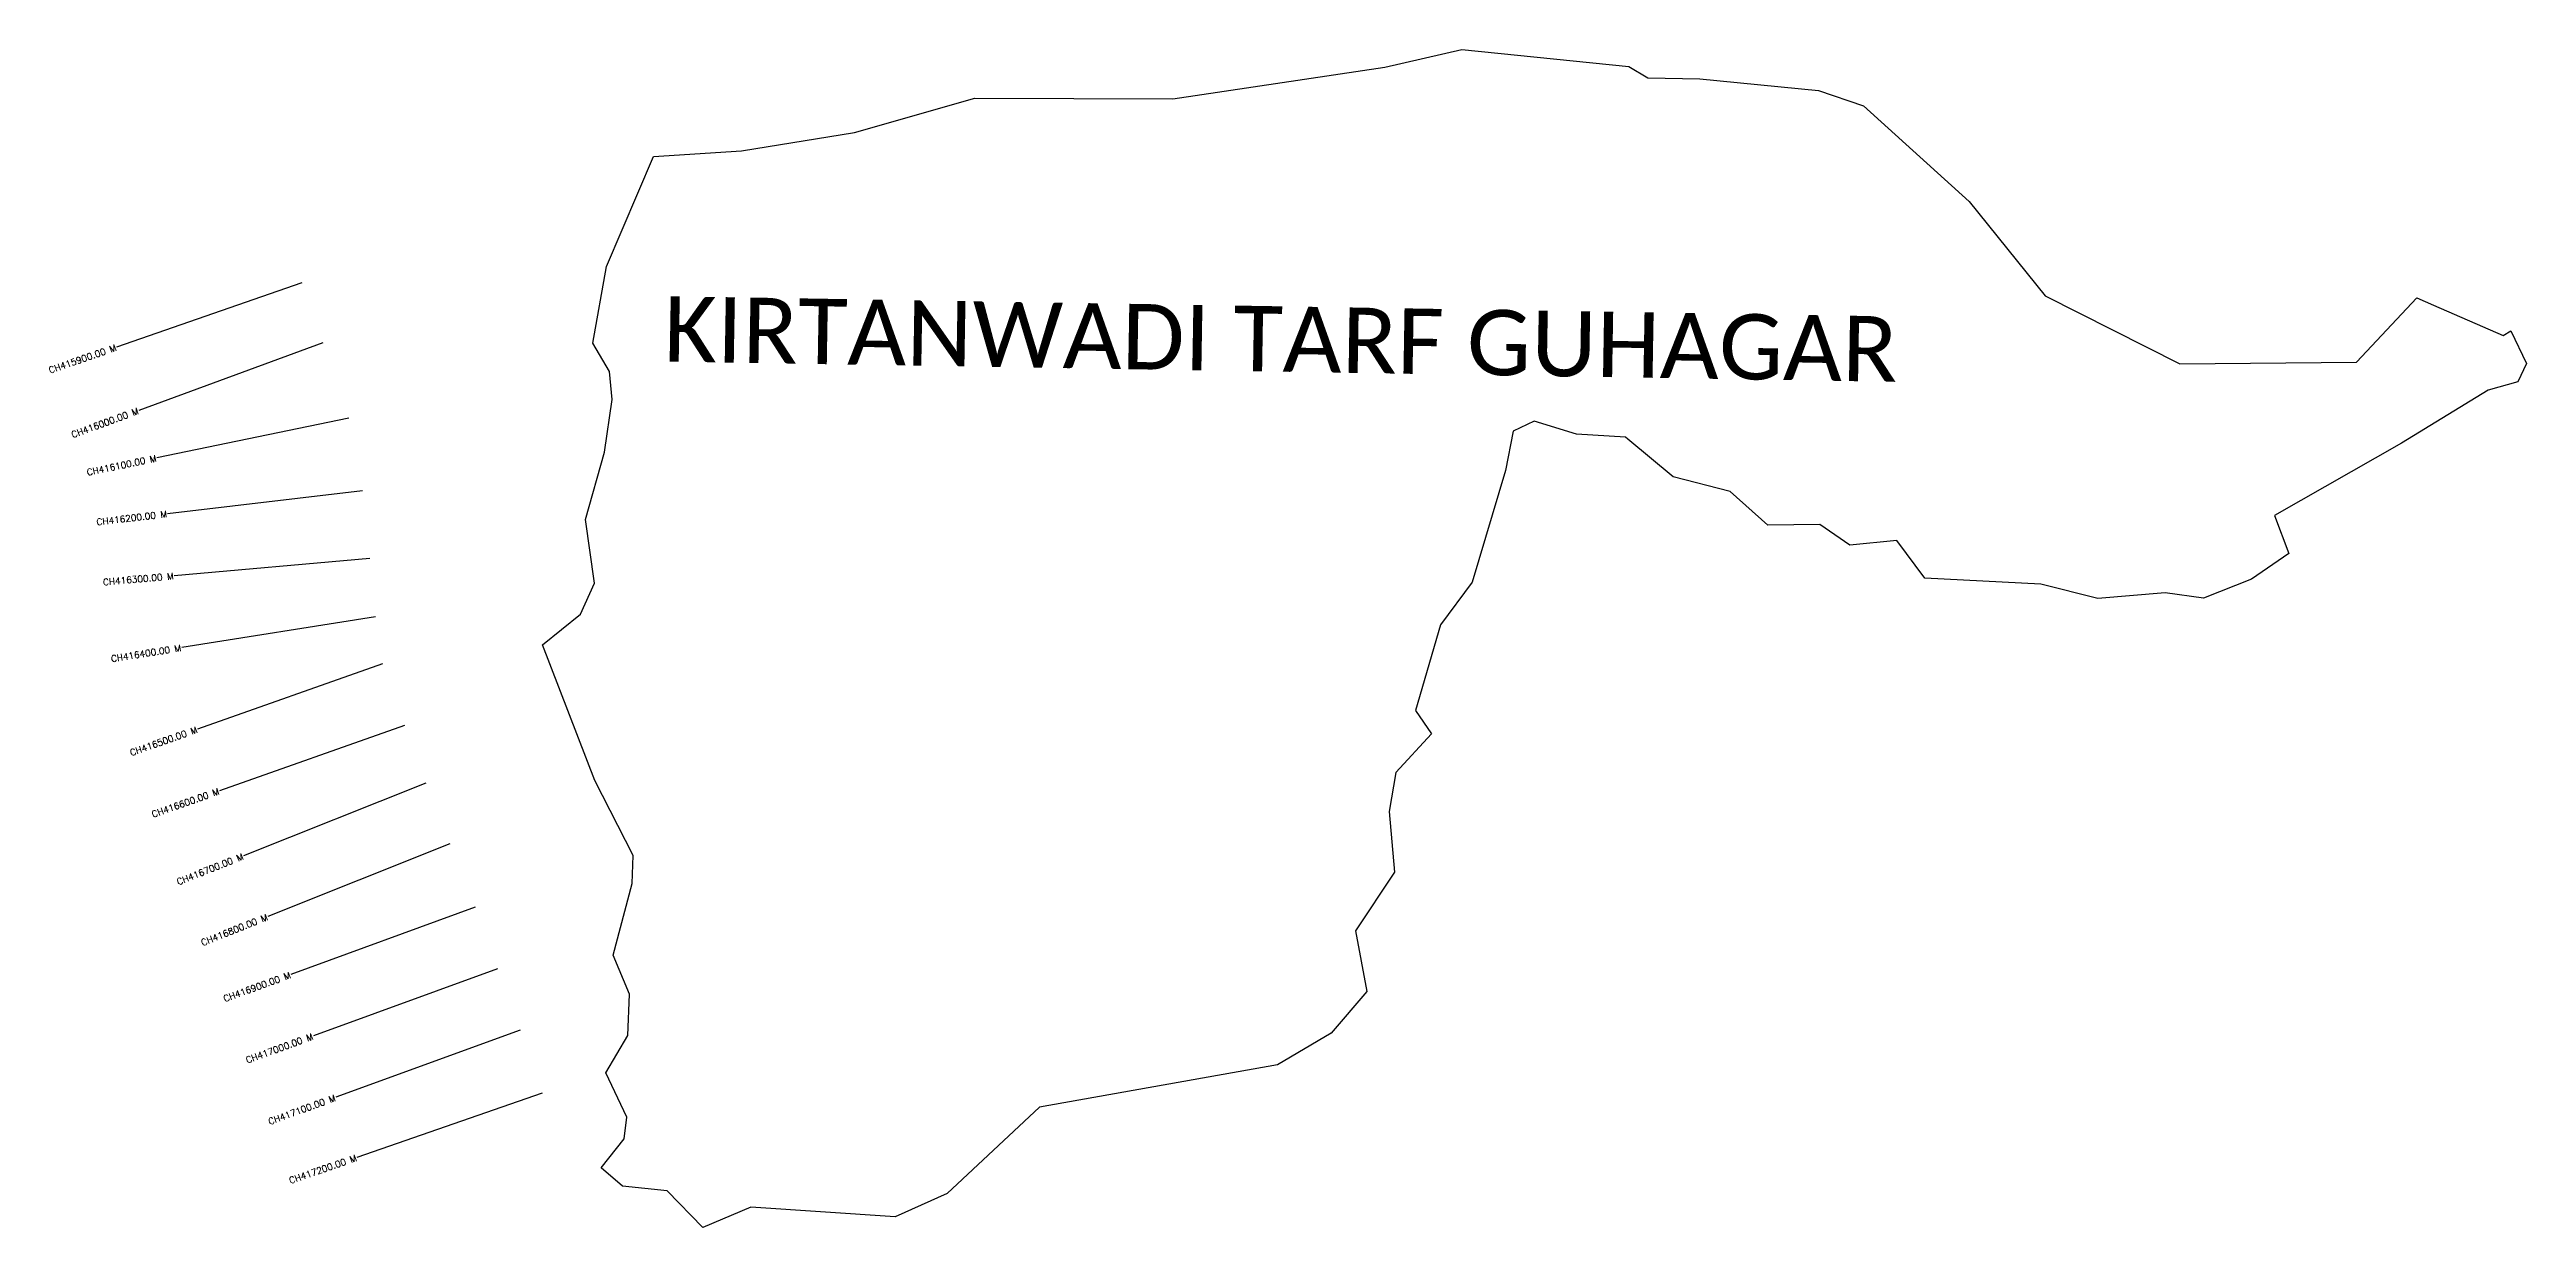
# Model space of a CAD drawing. Header units: metres. Extents: x 307371 to 311160, y 1932454 to 1934256.
import ezdxf
from ezdxf.enums import TextEntityAlignment as Align

# ---------------------------------------------------------------- set-up
doc = ezdxf.new("R2010")
doc.units = ezdxf.units.M
for name, color, linetype in [('CS', 134, 'Continuous'), ('CSMark', 6, 'Continuous'), ('VILLAGE NAME', 250, 'Continuous')]:
    doc.layers.add(name, color=color, linetype=linetype)
doc.styles.get("Standard").update_dxf_attribs({"font": 'simplex.shx'})

msp = doc.modelspace()

# ---------------------------------------------------------------- linework, layer by layer
at = {"color": 6, "flags": 128}
msp.add_lwpolyline([(308294.5, 1934092.2), (308428.9, 1934101.2), (308601.8, 1934128.9), (308786.1, 1934181.7), (309088.7, 1934180.6), (309413.2, 1934228.8), (309531.2, 1934255.9), (309786.6, 1934229.7), (309815.6, 1934212.5), (309895, 1934211.2), (310076.7, 1934193.3), (310145.3, 1934169.7), (310306.9, 1934023.7), (310423.4, 1933879.4), (310629.4, 1933774.9), (310899.4, 1933777.9), (310991.7, 1933876.3), (311017.3, 1933865.1), (311124, 1933818.6), (311135.5, 1933825.5), (311159.6, 1933775.4), (311146.4, 1933747.6), (311101.3, 1933734.8), (310968.7, 1933653.6), (310774.1, 1933543.3), (310796.2, 1933484.8), (310738.8, 1933445.6), (310665.4, 1933416.9), (310607.2, 1933424.8), (310503.7, 1933416.3), (310416.5, 1933437.9), (310239.3, 1933447.1), (310196.5, 1933505.1), (310124.7, 1933497.7), (310078.9, 1933529.3), (309999.3, 1933528.6), (309941.6, 1933580), (309854.1, 1933602.5), (309785.2, 1933659.7), (309781.3, 1933663), (309706.6, 1933667.7), (309641.9, 1933687.5), (309609.5, 1933672.1), (309597.7, 1933612.1), (309546.7, 1933441), (309498.4, 1933376), (309460.3, 1933244.7), (309484.5, 1933209.3), (309430.1, 1933150.1), (309419.6, 1933090.2), (309427.8, 1932997.4), (309368.1, 1932907.7), (309385.5, 1932815.3), (309331.2, 1932751.2), (309249.1, 1932703.1), (308884.8, 1932638.1), (308743.5, 1932506), (308664.2, 1932470.3), (308443.3, 1932485.2), (308369.7, 1932454.1), (308315.5, 1932510), (308246.9, 1932517.5), (308214.6, 1932545.5), (308249.6, 1932589.8), (308253.5, 1932622.7), (308221.3, 1932690.4), (308255.4, 1932747.5), (308257.8, 1932810.8), (308232.7, 1932870.5), (308261.9, 1932980.5), (308263.4, 1933023.3), (308204.6, 1933137.9), (308124.6, 1933345.2), (308183, 1933392.2), (308204.4, 1933439.5), (308190.6, 1933536.8), (308219.4, 1933639.9), (308231.2, 1933720.4), (308227.2, 1933763.6), (308201.6, 1933806.7), (308222.6, 1933924), (308294.5, 1934092.2)], dxfattribs=at)
at = {"layer": 'CS'}
for p, q in [((307756.6, 1933899.2), (307473.2, 1933800.8)), ((307788.8, 1933807.4), (307507.2, 1933704)), ((307828.6, 1933692.1), (307534.9, 1933631.2)), ((307849.1, 1933580.9), (307551.2, 1933545.8)), ((307860.3, 1933477.2), (307561.4, 1933450.8)), ((307869, 1933388), (307572.7, 1933341)), ((307880, 1933316.2), (307597.1, 1933216.3)), ((307913.3, 1933221.9), (307630.4, 1933122)), ((307946, 1933133.9), (307667.4, 1933022.6)), ((307983.1, 1933041), (307704.5, 1932929.8)), ((308021.7, 1932943.9), (307739.9, 1932841.1)), ((308056, 1932849.9), (307774.1, 1932747.1)), ((308090.3, 1932756), (307808.4, 1932653.2)), ((308124.3, 1932659.3), (307840.8, 1932561.2))]:
    msp.add_line(p, q, dxfattribs=at)

# ---------------------------------------------------------------- texts
at = {"layer": 'CSMark'}
for s, rotation, p in [('CH415900.00 M', 19.1535, (307472.2, 1933800.5)), ('CH416000.00 M', 20.1642, (307506.2, 1933703.6)), ('CH416100.00 M', 11.7133, (307533.9, 1933630.9)), ('CH416200.00 M', 6.7139, (307550.2, 1933545.7)), ('CH416300.00 M', 5.0458, (307560.4, 1933450.7)), ('CH416400.00 M', 9.0185, (307571.7, 1933340.8)), ('CH416500.00 M', 19.4503, (307596.2, 1933216)), ('CH416600.00 M', 19.4503, (307629.5, 1933121.7)), ('CH416700.00 M', 21.7694, (307666.5, 1933022.3)), ('CH416800.00 M', 21.7694, (307703.6, 1932929.4)), ('CH416900.00 M', 20.0419, (307738.9, 1932840.7)), ('CH417000.00 M', 20.0419, (307773.2, 1932746.8)), ('CH417100.00 M', 20.0419, (307807.5, 1932652.8)), ('CH417200.00 M', 19.0763, (307839.9, 1932560.9))]:
    msp.add_text(s, height=10, rotation=rotation, dxfattribs=at).set_placement(p, align=Align.MIDDLE_RIGHT)
at = {"layer": 'VILLAGE NAME', "insert": (308311.4, 1933878.7), "char_height": 100, "attachment_point": 1, "rotation": 359.0535}
msp.add_mtext_dynamic_manual_height_columns('{\\fCalibri|b0|i0|c0|p34;KIRTANWADI TARF GUHAGAR}', width=7578.431, gutter_width=1398, heights=[710.5], dxfattribs=at)

doc.saveas('drawing.dxf')
